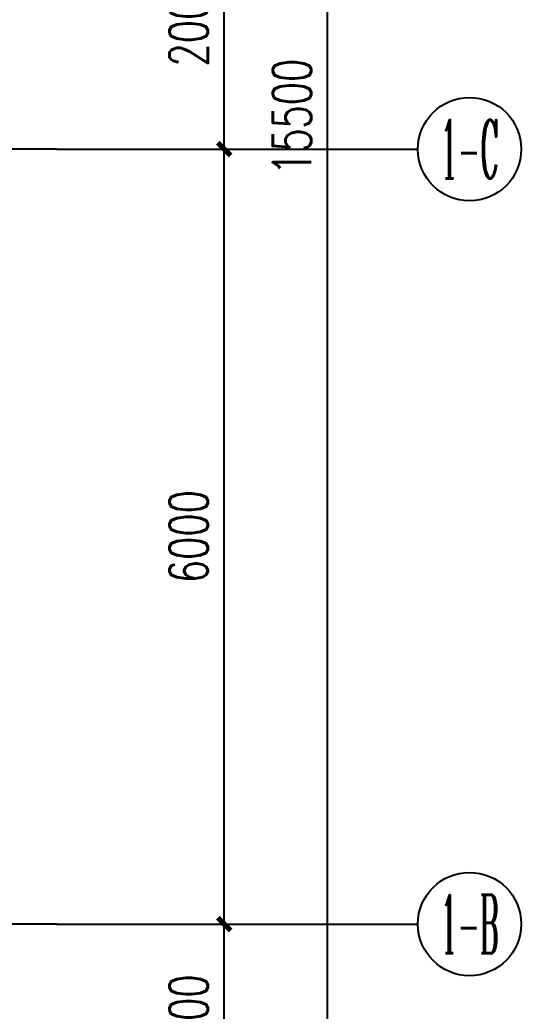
# Model space of a CAD drawing. Extents: x -6243262 to 3079315, y -2914302 to 172723.
# Drawn here: x -2447833 to -2443950, y -719076 to -711400 of the extents above; entities that cross this region are included whole.
import ezdxf
from ezdxf.enums import TextEntityAlignment as Align

# ---------------------------------------------------------------- set-up
doc = ezdxf.new("R2010")
doc.units = 0
doc.header["$LTSCALE"] = 1000
for name, color, linetype in [('AXIS', 3, 'Continuous'), ('AXIS_TEXT', 7, 'Continuous'), ('DOTE', 24, 'Continuous')]:
    doc.layers.add(name, color=color, linetype=linetype)
doc.styles.add('_TCH_AXIS', font='COMPLEX', dxfattribs={"bigfont": 'GBCBIG'})
doc.styles.add('_TCH_DIM_T3', font='SIMPLEX', dxfattribs={"width": 0.7058823529411765, "bigfont": 'GBCBIG'})
doc.styles.add('COMPLEX', font='COMPLEX')
doc.dimstyles.new('_TCH_ARCH&&100', dxfattribs={"dimtxt": 297.5, "dimasz": 100, "dimexe": 250, "dimexo": 300, "dimgap": 126.25, "dimtad": 1, "dimdec": 0, "dimzin": 0, "dimdsep": 46, "dimtxsty": '_TCH_DIM_T3', "dimblk": 'ARCHTICK', "dimcen": 0.09, "dimclrt": 7, "dimazin": 2, "dimtfac": 1, "dimtdec": 0, "dimtix": 1, "dimtmove": 2, "dimatfit": 3, "dimfxl": 0, "dimtolj": 1, "dimtzin": 0, "dimarcsym": 0})

# ---------------------------------------------------------------- blocks, each defined once
blk = doc.blocks.new('_ArchTick')
at = {"color": 0, "linetype": 'ByBlock', "const_width": 0.4}
blk.add_lwpolyline([(-0.5, -0.5), (0.5, 0.5)], dxfattribs=at)
blk = doc.blocks.new('*D1348')
at = {"layer": 'AXIS', "color": 0, "lineweight": -2, "transparency": 16777216}
for p, q in [((-2447250.379809698, -718401.5707752083), (-2446000.379809698, -718401.5707752083)), ((-2446250.379809698, -719901.5707752), (-2446250.379809698, -718401.5707752083)), ((-2447250.379809698, -719901.5707752), (-2446000.379809698, -719901.5707752))]:
    blk.add_line(p, q, dxfattribs=at)
at = {"layer": 'Defpoints', "color": 0, "transparency": 16777216}
for p in [(-2447550.379809698, -718401.5707752083), (-2446250.379809698, -718401.5707752083), (-2447550.379809698, -719901.5707752)]:
    blk.add_point(p, dxfattribs=at)
at = {"layer": 'AXIS', "color": 0, "lineweight": -2, "transparency": 16777216, "xscale": 100, "yscale": 100, "zscale": 100}
for p, rotation in [((-2446250.379809698, -718401.5707752083), 90), ((-2446250.379809698, -719901.5707752), 270)]:
    blk.add_blockref('_ArchTick', p, dxfattribs=dict(at, rotation=rotation))
at = {"layer": 'AXIS', "color": 7, "transparency": 16777216, "insert": (-2446525.379809698, -719151.5707752047), "char_height": 297.5, "attachment_point": 5, "rotation": 90, "style": '_TCH_DIM_T3'}
blk.add_mtext('\\A1;1500', dxfattribs=at)
blk = doc.blocks.new('*D1349')
at = {"layer": 'AXIS', "color": 0, "lineweight": -2, "transparency": 16777216}
for p, q in [((-2447250.379809698, -712401.570775205), (-2446000.379809698, -712401.570775205)), ((-2446250.379809698, -718401.5707752083), (-2446250.379809698, -712401.570775205)), ((-2447250.379809698, -718401.5707752083), (-2446000.379809698, -718401.5707752083))]:
    blk.add_line(p, q, dxfattribs=at)
at = {"layer": 'Defpoints', "color": 0, "transparency": 16777216}
for p in [(-2447550.379809698, -712401.570775205), (-2446250.379809698, -712401.570775205), (-2447550.379809698, -718401.5707752083)]:
    blk.add_point(p, dxfattribs=at)
at = {"layer": 'AXIS', "color": 0, "lineweight": -2, "transparency": 16777216, "xscale": 100, "yscale": 100, "zscale": 100}
for p, rotation in [((-2446250.379809698, -712401.570775205), 90), ((-2446250.379809698, -718401.5707752083), 270)]:
    blk.add_blockref('_ArchTick', p, dxfattribs=dict(at, rotation=rotation))
at = {"layer": 'AXIS', "color": 7, "transparency": 16777216, "insert": (-2446525.379809698, -715401.5707752071), "char_height": 297.5, "attachment_point": 5, "rotation": 90, "style": '_TCH_DIM_T3'}
blk.add_mtext('\\A1;6000', dxfattribs=at)
blk = doc.blocks.new('*D1350')
at = {"layer": 'AXIS', "color": 0, "lineweight": -2, "transparency": 16777216}
for p, q in [((-2447250.379809698, -710401.570775205), (-2446000.379809698, -710401.570775205)), ((-2446250.379809698, -712401.570775205), (-2446250.379809698, -710401.570775205)), ((-2447250.379809698, -712401.570775205), (-2446000.379809698, -712401.570775205))]:
    blk.add_line(p, q, dxfattribs=at)
at = {"layer": 'Defpoints', "color": 0, "transparency": 16777216}
for p in [(-2447550.379809698, -710401.570775205), (-2446250.379809698, -710401.570775205), (-2447550.379809698, -712401.570775205)]:
    blk.add_point(p, dxfattribs=at)
at = {"layer": 'AXIS', "color": 0, "lineweight": -2, "transparency": 16777216, "xscale": 100, "yscale": 100, "zscale": 100}
for p, rotation in [((-2446250.379809698, -710401.570775205), 90), ((-2446250.379809698, -712401.570775205), 270)]:
    blk.add_blockref('_ArchTick', p, dxfattribs=dict(at, rotation=rotation))
at = {"layer": 'AXIS', "color": 7, "transparency": 16777216, "insert": (-2446525.379809698, -711401.5707752055), "char_height": 297.5, "attachment_point": 5, "rotation": 90, "style": '_TCH_DIM_T3'}
blk.add_mtext('\\A1;2000', dxfattribs=at)
blk = doc.blocks.new('*D1352')
at = {"layer": 'AXIS', "color": 0, "lineweight": -2, "transparency": 16777216}
for p, q in [((-2447250.379809698, -704401.5707752014), (-2445200.379809698, -704401.5707752014)), ((-2445450.379809698, -719901.5707752), (-2445450.379809698, -704401.5707752014)), ((-2447250.379809698, -719901.5707752), (-2445200.379809698, -719901.5707752))]:
    blk.add_line(p, q, dxfattribs=at)
at = {"layer": 'Defpoints', "color": 0, "transparency": 16777216}
for p in [(-2447550.379809698, -704401.5707752014), (-2445450.379809698, -704401.5707752014), (-2447550.379809698, -719901.5707752)]:
    blk.add_point(p, dxfattribs=at)
at = {"layer": 'AXIS', "color": 0, "lineweight": -2, "transparency": 16777216, "xscale": 100, "yscale": 100, "zscale": 100}
for p, rotation in [((-2445450.379809698, -704401.5707752014), 90), ((-2445450.379809698, -719901.5707752), 270)]:
    blk.add_blockref('_ArchTick', p, dxfattribs=dict(at, rotation=rotation))
at = {"layer": 'AXIS', "color": 7, "transparency": 16777216, "insert": (-2445725.379809698, -712151.5707752012), "char_height": 297.5, "attachment_point": 5, "rotation": 90, "style": '_TCH_DIM_T3'}
blk.add_mtext('\\A1;15500', dxfattribs=at)
blk = doc.blocks.new('_AXISO')
at = {"color": 0}
blk.add_circle((0, 0), 0.5, dxfattribs=at)
at = {"layer": 'AXIS_TEXT', "color": 0, "style": 'COMPLEX', "width": 1.041666666666667}
blk.add_attdef('A', text='', height=0.56, dxfattribs=at).set_placement((-0.25, -0.28), (0.25, -0.28), align=Align.FIT)

msp = doc.modelspace()

# ---------------------------------------------------------------- linework, layer by layer
at = {"layer": 'AXIS'}
for p, q in [((-2447550.379809698, -712401.570775205), (-2444750.379809698, -712401.570775205)), ((-2447550.379809698, -718401.5707752078), (-2444750.379809698, -718401.5707752078))]:
    msp.add_line(p, q, dxfattribs=at)
at = {"layer": 'DOTE'}
for p, q in [((-2447550.379809698, -712401.570775205), (-2489750.379809698, -712401.570775205)), ((-2447550.379809698, -718401.5707752078), (-2489750.379809698, -718401.5707752078))]:
    msp.add_line(p, q, dxfattribs=at)

# ---------------------------------------------------------------- block references
at = {"layer": 'AXIS'}
ref = msp.add_blockref('_AXISO', (-2444350.379809698, -712401.570775205), dxfattribs=dict(at, xscale=800, yscale=800, zscale=800))
ref.add_attrib('A', '1-C', dxfattribs={"layer": 'AXIS_TEXT', "height": 452.5483399593904, "style": '_TCH_AXIS', "width": 0.3749999999998704}).set_placement((-2444576.653979678, -712627.8449451848), (-2444124.105639718, -712627.8449451848), align=Align.FIT)
ref = msp.add_blockref('_AXISO', (-2444350.379809698, -718401.5707752078), dxfattribs=dict(at, xscale=800, yscale=800, zscale=800))
ref.add_attrib('A', '1-B', dxfattribs={"layer": 'AXIS_TEXT', "height": 452.5483399593904, "style": '_TCH_AXIS', "width": 0.3620689655171164}).set_placement((-2444576.653979678, -718627.8449451876), (-2444124.105639718, -718627.8449451876), align=Align.FIT)

# ---------------------------------------------------------------- dimensions: what is measured, and where the dimension line sits
for p1, p2, distance, picture, middle in [((-2447550.379809698, -719901.5707752), (-2447550.379809698, -704401.5707752014), -2100, '*D1352', (-2445725.379809698, -712151.5707752012)), ((-2447550.379809698, -712401.570775205), (-2447550.379809698, -710401.570775205), -1300, '*D1350', (-2446525.379809698, -711401.5707752055)), ((-2447550.379809698, -718401.5707752083), (-2447550.379809698, -712401.570775205), -1300, '*D1349', (-2446525.379809698, -715401.5707752071)), ((-2447550.379809698, -719901.5707752), (-2447550.379809698, -718401.5707752083), -1300, '*D1348', (-2446525.379809698, -719151.5707752047))]:
    dim = msp.add_aligned_dim(p1=p1, p2=p2, distance=distance, dimstyle='_TCH_ARCH&&100', dxfattribs=at)
    dim.commit()
    dim.dimension.update_dxf_attribs({"geometry": picture, "text_midpoint": middle})

doc.saveas('drawing.dxf')
